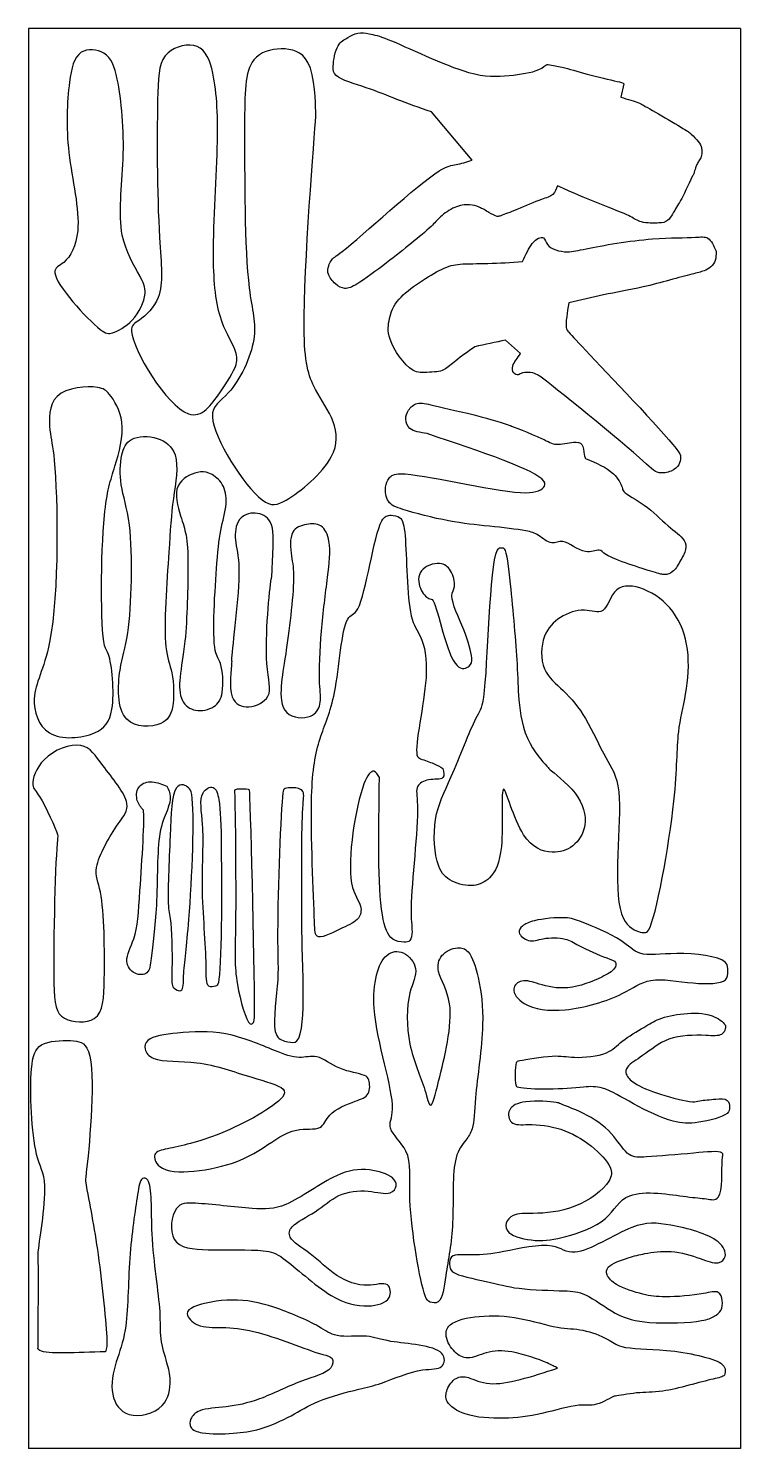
# Model space of a CAD drawing. Extents: x -17.3 to 0.6, y -30.7 to 4.8.
import ezdxf

# ---------------------------------------------------------------- set-up
doc = ezdxf.new("R2010")
doc.units = 0
doc.header["$MEASUREMENT"] = 0
doc.layers.add('VISIBLE', color=7, linetype='CONTINUOUS')

msp = doc.modelspace()

# ---------------------------------------------------------------- linework, layer by layer
at = {"layer": 'VISIBLE'}
for p, q in [((0.561, 4.83), (-17.284, 4.83)), ((-17.284, 4.83), (-17.284, -30.716)), ((0.561, 4.83), (0.561, -30.716)), ((-2.363, 3.441), (-2.444, 3.109)), ((-6.168, 1.535), (-7.184, 2.739)), ((-4.951, -3.309), (-5.326, -2.973)), ((0.561, -30.716), (-17.284, -30.716))]:
    msp.add_line(p, q, dxfattribs=at)
for points, knots in [([(-7.184, 2.739), (-7.48, 2.843), (-8.066, 3.048), (-8.76, 3.348), (-9.634, 3.587), (-9.663, 3.88), (-9.577, 4.438), (-9.287, 4.594), (-9.035, 4.748), (-8.712, 4.692), (-8.244, 4.587), (-6.241, 3.588), (-5.307, 3.634), (-4.507, 3.739), (-4.306, 3.93), (-4.266, 3.928), (-4.264, 3.927)], [0, 0, 0, 0, 0.093102, 0.180987, 0.268435, 0.316353, 0.386836, 0.4411, 0.492363, 0.543978, 0.611833, 0.755057, 0.853047, 0.937428, 0.984682, 1, 1, 1, 1]), ([(-14.684, -2.469), (-14.843, -2.64), (-15.186, -2.832), (-15.502, -2.795), (-16.925, -1.23), (-16.31, -1.062), (-15.871, -0.174), (-16.368, 1.725), (-16.303, 3.394), (-16.092, 4.358), (-15.279, 4.283), (-14.984, 3.507), (-14.824, 1.53), (-15.123, -0.301), (-14.496, -1.337), (-14.272, -1.796), (-14.506, -2.278), (-14.684, -2.469)], [0, 0, 0, 0, 0.051725, 0.090077, 0.180995, 0.220466, 0.283064, 0.377919, 0.467461, 0.527949, 0.578782, 0.636331, 0.731977, 0.825021, 0.895941, 0.941979, 1, 1, 1, 1]), ([(-12.082, -3.582), (-12.135, -3.776), (-12.476, -4.269), (-13.316, -5.495), (-14.977, -2.683), (-14.473, -2.497), (-13.847, -1.864), (-14.058, -0.382), (-14.072, 3.152), (-13.982, 4.284), (-12.937, 4.552), (-12.569, 3.617), (-12.504, 1.807), (-12.722, -0.956), (-12.525, -2.503), (-12.08, -3.183), (-12.045, -3.451), (-12.082, -3.582)], [0, 0, 0, 0, 0.054641, 0.113234, 0.208848, 0.244404, 0.296162, 0.370079, 0.485081, 0.546243, 0.598433, 0.651752, 0.734195, 0.836344, 0.911366, 0.963164, 1, 1, 1, 1]), ([(-10.827, -6.979), (-11.049, -7.109), (-11.5, -7.215), (-13.073, -4.772), (-12.17, -4.374), (-11.454, -2.866), (-11.878, -1.69), (-11.862, 2.317), (-11.87, 4.122), (-10.946, 4.392), (-10.093, 4.163), (-10.091, 2.709), (-10.067, 2.681), (-10.538, -2.885), (-10.205, -4.127), (-9.559, -4.994), (-9.506, -5.968), (-10.467, -6.769), (-10.827, -6.979)], [0, 0, 0, 0, 0.041277, 0.124286, 0.169863, 0.234565, 0.295246, 0.402772, 0.471545, 0.51722, 0.563514, 0.622713, 0.642516, 0.765339, 0.83193, 0.883237, 0.933187, 1, 1, 1, 1]), ([(-4.264, 3.927), (-4.139, 3.905), (-3.899, 3.864), (-3.298, 3.684), (-2.567, 3.509), (-2.383, 3.474), (-2.363, 3.441)], [0, 0, 0, 0, 0.221475, 0.518154, 0.843905, 1, 1, 1, 1]), ([(-2.444, 3.109), (-2.265, 3.054), (-2.02, 2.979), (-1.951, 2.953), (-1.853, 2.892), (-1.336, 2.601), (-0.799, 2.275), (-0.717, 2.227), (-0.528, 2.048), (-0.422, 1.883), (-0.408, 1.771), (-0.412, 1.615), (-0.486, 1.521), (-0.537, 1.427), (-0.574, 1.337), (-0.604, 1.205), (-0.643, 1.134), (-0.642, 1.139), (-0.642, 1.14)], [0, 0, 0, 0, 0.104685, 0.143594, 0.191191, 0.313577, 0.436666, 0.484785, 0.562336, 0.63158, 0.683231, 0.743098, 0.796427, 0.846514, 0.895075, 0.95514, 0.99374, 1, 1, 1, 1]), ([(-4.028, 0.893), (-4.058, 0.81), (-4.119, 0.635), (-4.451, 0.558), (-5.02, 0.302), (-5.439, 0.144), (-5.536, 0.108), (-5.755, 0.229), (-5.985, 0.364), (-6.234, 0.436), (-6.619, 0.382), (-6.973, 0.115), (-7.19, -0.139), (-7.705, -0.57), (-8.289, -1.026), (-9.024, -1.573), (-9.345, -1.718), (-9.603, -1.586), (-9.791, -1.328), (-9.78, -1.165), (-9.703, -0.938), (-9.39, -0.797), (-7.027, 1.399), (-6.597, 1.395), (-6.309, 1.489), (-6.168, 1.535)], [0, 0, 0, 0, 0.033141, 0.070391, 0.124796, 0.168694, 0.188588, 0.220571, 0.25575, 0.289129, 0.330054, 0.373698, 0.412407, 0.465835, 0.525556, 0.58929, 0.626844, 0.660869, 0.697628, 0.724161, 0.753349, 0.793659, 0.912198, 0.957098, 1, 1, 1, 1]), ([(-0.642, 1.14), (-0.757, 0.894), (-0.934, 0.517), (-1.044, 0.372), (-1.242, -0.023), (-1.482, -0.042), (-1.941, -0.054), (-2.207, 0.142), (-2.654, 0.309), (-3.608, 0.695), (-3.908, 0.836), (-4.028, 0.893)], [0, 0, 0, 0, 0.138388, 0.21244, 0.317005, 0.397056, 0.507447, 0.600709, 0.716664, 0.886597, 1, 1, 1, 1]), ([(-4.906, -1.004), (-4.822, -0.833), (-4.686, -0.553), (-4.517, -0.417), (-4.351, -0.379), (-4.3, -0.613), (-4.07, -0.726), (-3.745, -0.788), (-3.276, -0.665), (-1.66, -0.388), (-0.62, -0.42), (-0.227, -0.356), (-0.114, -0.614), (-0.055, -0.749)], [0, 0, 0, 0, 0.099329, 0.162434, 0.210975, 0.271934, 0.340735, 0.417335, 0.512706, 0.692232, 0.836431, 0.913941, 1, 1, 1, 1]), ([(-6.097, -3.137), (-6.266, -3.256), (-6.567, -3.468), (-6.852, -3.724), (-7.054, -3.77), (-7.314, -3.775), (-7.71, -3.82), (-8.319, -2.955), (-8.249, -2.423), (-8.078, -1.884), (-6.931, -1.156), (-6.488, -1.052), (-5.747, -1.065), (-5.196, -1.025), (-4.906, -1.004)], [0, 0, 0, 0, 0.086223, 0.153858, 0.203019, 0.258761, 0.325421, 0.435106, 0.515379, 0.597676, 0.725096, 0.802433, 0.895845, 1, 1, 1, 1]), ([(-0.055, -0.749), (-0.054, -0.829), (-0.052, -0.982), (-0.179, -1.147), (-0.367, -1.255), (-0.692, -1.32), (-1.913, -1.674), (-2.857, -1.824), (-3.454, -1.968), (-3.742, -2.038)], [0, 0, 0, 0, 0.095669, 0.183879, 0.272509, 0.385854, 0.609699, 0.811661, 1, 1, 1, 1]), ([(-3.742, -2.038), (-3.784, -2.285), (-3.846, -2.651), (-3.723, -2.803), (-3.225, -3.339), (-0.948, -5.715), (-0.94, -5.908), (-0.967, -6.112), (-1.171, -6.272), (-1.558, -6.335), (-1.863, -5.948), (-4.444, -3.878), (-4.5, -3.855)], [0, 0, 0, 0, 0.0939532, 0.1386583, 0.2443395, 0.460466, 0.5093738, 0.5588674, 0.6185675, 0.6844451, 0.7793846, 0.9946362, 0.9946362, 0.9946362, 0.9946362]), ([(-4.5, -3.855), (-4.542, -3.832), (-4.639, -3.779), (-4.91, -3.771), (-5.003, -3.86), (-5.151, -3.805), (-5.184, -3.594), (-5.025, -3.417), (-4.951, -3.309)], [0, 0, 0, 0, 0.152227, 0.345273, 0.476079, 0.609401, 0.768279, 1, 1, 1, 1]), ([(-15.256, -4.325), (-15.136, -4.471), (-14.796, -5.038), (-15.138, -6.229), (-15.467, -7.189), (-15.482, -10.692), (-15.224, -10.767), (-15.067, -12.299), (-15.534, -12.896), (-16.91, -13.034), (-17.301, -11.805), (-16.487, -10.664), (-16.563, -5.933), (-16.763, -5.324), (-16.794, -4.18), (-15.516, -4.096), (-15.336, -4.228), (-15.256, -4.325)], [0, 0, 0, 0, 0.054095, 0.119492, 0.189021, 0.300511, 0.331413, 0.403927, 0.456885, 0.522671, 0.582486, 0.657404, 0.789336, 0.843479, 0.900941, 0.964, 1, 1, 1, 1]), ([(-7.295, -5.313), (-7.465, -5.286), (-7.758, -5.24), (-7.855, -4.95), (-7.779, -4.713), (-7.541, -4.498), (-7.087, -4.632), (-6.053, -4.834), (-5.194, -5.109), (-5.208, -5.117), (-4.348, -5.437), (-4.099, -5.628), (-3.638, -5.508), (-3.376, -5.535), (-3.371, -5.838), (-3.338, -5.909), (-3.325, -5.938)], [0, 0, 0, 0, 0.080621, 0.140504, 0.199066, 0.261329, 0.338685, 0.471209, 0.576826, 0.579333, 0.688816, 0.764882, 0.843642, 0.899298, 0.960213, 1, 1, 1, 1]), ([(-3.325, -5.938), (-3.061, -6.047), (-2.61, -6.235), (-2.396, -6.645), (-2.398, -6.789), (-1.782, -7.096), (-1.298, -7.613), (-0.823, -7.947), (-0.792, -8.218), (-0.955, -8.514), (-1.126, -8.793), (-1.349, -8.863), (-1.62, -8.774), (-2.834, -8.407), (-2.96, -8.168), (-3.352, -8.382), (-3.884, -7.901), (-4.172, -8.132), (-4.509, -7.825), (-4.826, -7.729), (-5.787, -7.623), (-6.719, -7.531), (-7.876, -7.236), (-8.308, -7.063), (-8.361, -6.651), (-8.253, -6.402), (-7.939, -6.179), (-4.979, -6.936), (-4.372, -6.719), (-4.254, -6.329), (-5.929, -5.769), (-7.295, -5.313)], [0, 0, 0, 0, 0.041209, 0.070473, 0.086227, 0.122618, 0.16371, 0.197715, 0.219786, 0.246574, 0.272932, 0.293074, 0.318661, 0.370427, 0.391918, 0.418991, 0.455581, 0.479889, 0.50841, 0.535467, 0.579812, 0.626779, 0.677061, 0.707015, 0.734668, 0.757416, 0.783101, 0.863833, 0.899173, 0.91777, 1, 1, 1, 1]), ([(-14.94, -5.844), (-14.989, -6.064), (-14.999, -6.665), (-14.643, -7.56), (-14.713, -10.378), (-15.027, -11.107), (-15.091, -12.686), (-13.894, -12.665), (-13.611, -12.189), (-13.655, -11.24), (-13.941, -10.678), (-13.754, -8.203), (-13.69, -7.028), (-13.455, -5.811), (-14.016, -5.363), (-14.759, -5.372), (-14.902, -5.673), (-14.94, -5.844)], [0, 0, 0, 0, 0.057621, 0.125443, 0.234897, 0.299995, 0.374405, 0.436055, 0.483025, 0.545162, 0.5997, 0.702444, 0.779974, 0.84959, 0.901525, 0.955136, 1, 1, 1, 1]), ([(-12.764, -6.299), (-12.658, -6.342), (-12.407, -6.519), (-12.275, -6.999), (-12.475, -7.7), (-12.565, -8.486), (-12.711, -10.79), (-12.432, -11.015), (-12.372, -11.811), (-12.588, -12.187), (-13.111, -12.301), (-13.504, -12.019), (-13.504, -11.351), (-13.318, -10.516), (-13.272, -8.614), (-13.306, -7.861), (-13.471, -7.39), (-13.709, -6.553), (-13.051, -6.245), (-12.854, -6.262), (-12.764, -6.299)], [0, 0, 0, 0, 0.042071, 0.088269, 0.143304, 0.208086, 0.30789, 0.347942, 0.405254, 0.448516, 0.494717, 0.537914, 0.589586, 0.654161, 0.747472, 0.805731, 0.853452, 0.912148, 0.963877, 1, 1, 1, 1]), ([(-11.6, -7.301), (-11.449, -7.311), (-11.11, -7.485), (-11.164, -8.251), (-11.177, -8.888), (-11.214, -8.946), (-11.432, -11.129), (-11.108, -11.896), (-11.765, -12.238), (-12.323, -11.997), (-12.172, -11.015), (-12.221, -10.96), (-11.897, -8.609), (-12.137, -8.049), (-12.074, -7.407), (-11.749, -7.292), (-11.6, -7.301)], [0, 0, 0, 0, 0.057788, 0.134602, 0.202007, 0.227689, 0.355096, 0.434884, 0.499692, 0.560694, 0.641729, 0.672916, 0.803757, 0.879361, 0.942708, 1, 1, 1, 1]), ([(-8.489, -13.918), (-8.53, -13.854), (-8.633, -13.669), (-9.014, -14.12), (-9.394, -16.607), (-8.907, -17.086), (-8.979, -17.498), (-9.396, -17.662), (-10.109, -18.045), (-10.11, -17.399), (-10.27, -14.327), (-10.032, -12.945), (-9.525, -11.913), (-9.424, -9.812), (-8.885, -9.88), (-8.576, -7.382), (-8.28, -7.361), (-8.198, -7.354)], [0, 0, 0, 0, 0.031919, 0.076695, 0.188122, 0.243714, 0.2824, 0.330502, 0.386936, 0.431187, 0.555956, 0.640973, 0.718565, 0.814676, 0.85702, 0.963436, 1, 1, 1, 1]), ([(-8.198, -7.354), (-8.123, -7.366), (-7.923, -7.378), (-7.802, -7.9), (-7.806, -9.927), (-7.411, -10.378), (-7.192, -11.37), (-7.669, -13.362), (-7.497, -13.436), (-7.462, -13.452)], [0, 0, 0, 0, 0.077125, 0.189842, 0.422053, 0.546052, 0.713183, 0.94128, 1, 1, 1, 1]), ([(-10.314, -7.586), (-10.183, -7.563), (-9.912, -7.561), (-9.684, -8.04), (-9.792, -8.951), (-9.957, -10.226), (-10.018, -11.528), (-9.927, -12.076), (-10.164, -12.471), (-10.963, -12.409), (-10.965, -11.561), (-10.831, -10.871), (-10.583, -8.92), (-10.694, -8.433), (-10.764, -7.72), (-10.452, -7.611), (-10.314, -7.586)], [0, 0, 0, 0, 0.050393, 0.105892, 0.185701, 0.283807, 0.379911, 0.44092, 0.492375, 0.557812, 0.626749, 0.702801, 0.818549, 0.882087, 0.946983, 1, 1, 1, 1]), ([(-5.38, -14.213), (-5.316, -14.204), (-4.987, -15.562), (-4.188, -15.86), (-3.602, -15.689), (-3.24, -15.098), (-3.465, -14.293), (-4.226, -13.72), (-4.258, -13.673), (-4.852, -13.057), (-5.02, -11.946), (-5.021, -11.078), (-5.194, -9.197), (-5.31, -8.175), (-5.424, -8.17), (-5.731, -8.14), (-5.771, -12.102), (-6.075, -12.341), (-6.691, -13.98), (-7.173, -14.869), (-7.098, -16.164), (-6.706, -16.546), (-6.118, -16.679), (-5.663, -16.443), (-5.33, -15.773), (-5.448, -14.223), (-5.38, -14.213)], [0, 0, 0, 0, 0.051135, 0.093188, 0.1268, 0.162397, 0.204166, 0.246862, 0.258607, 0.298346, 0.347086, 0.390651, 0.455495, 0.499058, 0.510513, 0.527245, 0.615291, 0.649986, 0.707557, 0.756546, 0.806165, 0.838714, 0.872763, 0.903072, 0.94512, 1, 1, 1, 1]), ([(-6.98, -8.565), (-6.856, -8.576), (-6.674, -8.71), (-6.561, -9.154), (-6.763, -9.38), (-6.349, -10.226), (-6.145, -10.906), (-6.2, -11.155), (-6.732, -11.336), (-7.064, -9.396), (-7.261, -9.474), (-7.515, -9.19), (-7.537, -8.682), (-7.132, -8.552), (-6.98, -8.565)], [0, 0, 0, 0, 0.070347, 0.148648, 0.209947, 0.326807, 0.432356, 0.488326, 0.556564, 0.718612, 0.761318, 0.83215, 0.913638, 1, 1, 1, 1]), ([(-2.894, -9.74), (-2.76, -9.652), (-2.638, -9.056), (-1.808, -9.148), (-1.058, -9.721), (-0.69, -10.71), (-0.788, -11.84), (-1.059, -12.854), (-0.994, -14.342), (-1.621, -17.77), (-1.843, -17.808), (-2.031, -17.784), (-2.753, -17.396), (-2.287, -14.171), (-2.827, -13.488), (-3.284, -12.413), (-3.851, -11.736), (-4.463, -11.273), (-4.439, -10.337), (-3.983, -9.882), (-3.375, -9.651), (-3.008, -9.815), (-2.894, -9.74)], [0, 0, 0, 0, 0.041558, 0.084707, 0.135381, 0.188511, 0.244131, 0.295852, 0.365234, 0.460818, 0.479052, 0.500033, 0.541234, 0.633307, 0.683774, 0.739005, 0.788891, 0.833516, 0.881198, 0.922654, 0.964292, 1, 1, 1, 1]), ([(-15.966, -13.118), (-15.733, -13.164), (-15.447, -13.621), (-14.632, -14.578), (-15.053, -15.06), (-15.727, -16.205), (-15.383, -16.77), (-15.366, -18.919), (-15.417, -20.101), (-16.566, -20.034), (-16.701, -19.137), (-16.588, -15.435), (-16.518, -15.388), (-16.976, -14.337), (-17.255, -14.145), (-16.983, -13.359), (-16.235, -13.066), (-15.966, -13.118)], [0, 0, 0, 0, 0.059329, 0.132115, 0.18332, 0.259019, 0.313637, 0.414782, 0.484184, 0.543466, 0.609215, 0.73945, 0.764198, 0.834567, 0.874575, 0.931678, 1, 1, 1, 1]), ([(-7.462, -13.452), (-7.346, -13.49), (-7.13, -13.561), (-6.972, -13.65), (-6.898, -13.691)], [0, 0, 0, 0, 0.537137, 1, 1, 1, 1]), ([(-6.898, -13.691), (-6.875, -13.785), (-6.824, -13.997), (-7.273, -13.933), (-7.614, -14.134), (-7.45, -14.642), (-7.763, -17.176), (-7.653, -17.722), (-7.693, -18.03), (-7.886, -18.044), (-8.231, -18.006), (-8.544, -17.224), (-8.508, -15.277), (-8.489, -13.918)], [0, 0, 0, 0, 0.054856, 0.123196, 0.187288, 0.265856, 0.447855, 0.536369, 0.590569, 0.635792, 0.69675, 0.789037, 1, 1, 1, 1]), ([(-13.811, -14.136), (-13.774, -14.22), (-13.694, -14.401), (-13.812, -14.785), (-14.076, -15.34), (-14.027, -17.116), (-14.211, -18.371), (-14.242, -18.855), (-14.65, -18.876), (-14.915, -18.496), (-14.554, -17.896), (-14.502, -16.881), (-14.35, -14.746), (-14.417, -14.717), (-14.425, -14.714)], [0, 0, 0, 0, 0.054408, 0.116794, 0.196904, 0.336244, 0.456068, 0.51988, 0.576713, 0.639659, 0.718984, 0.833904, 0.980949, 1, 1, 1, 1]), ([(-14.425, -14.714), (-14.484, -14.636), (-14.605, -14.476), (-14.547, -14.084), (-14.167, -13.99), (-13.933, -14.086), (-13.811, -14.136)], [0, 0, 0, 0, 0.233544, 0.482155, 0.731139, 1, 1, 1, 1]), ([(-13.276, -14.174), (-13.237, -14.208), (-13.098, -14.368), (-13.225, -17.582), (-13.41, -18.748), (-13.393, -19.329), (-13.708, -19.182), (-13.678, -18.84), (-13.684, -17.514), (-13.822, -17.161), (-13.721, -15.414), (-13.696, -14.155), (-13.4, -14.079), (-13.31, -14.145), (-13.276, -14.174)], [0, 0, 0, 0, 0.043869, 0.219727, 0.338112, 0.398661, 0.442047, 0.499746, 0.612253, 0.677959, 0.809929, 0.919287, 0.962402, 1, 1, 1, 1]), ([(-12.524, -19.053), (-12.439, -18.697), (-12.442, -15.595), (-12.473, -14.582), (-12.606, -14.076), (-13.044, -14.3), (-12.853, -15.184), (-12.984, -16.632), (-12.796, -18.504), (-12.847, -19.201), (-12.581, -19.145), (-12.54, -19.12), (-12.524, -19.053)], [0, 0, 0, 0, 0.201515, 0.324434, 0.388389, 0.447411, 0.545345, 0.683146, 0.837873, 0.917872, 0.962348, 1, 1, 1, 1]), ([(-11.726, -20.084), (-11.83, -20.027), (-12.153, -18.859), (-12.063, -17.894), (-12.106, -14.26), (-12.125, -14.235), (-12.048, -14.2), (-11.745, -14.215), (-11.728, -14.278), (-11.576, -19.955), (-11.638, -20.057), (-11.698, -20.099), (-11.726, -20.084)], [0, 0, 0, 0, 0.122831, 0.271752, 0.492272, 0.504658, 0.536923, 0.601222, 0.63436, 0.921002, 0.968044, 1, 1, 1, 1]), ([(-10.652, -14.175), (-10.562, -14.181), (-10.351, -14.221), (-10.44, -14.671), (-10.437, -16.919), (-10.429, -18.216), (-10.378, -19.217), (-10.427, -20.63), (-10.791, -20.525), (-11.228, -20.455), (-10.984, -18.951), (-11.086, -18.009), (-10.946, -14.342), (-10.874, -14.182), (-10.735, -14.171), (-10.652, -14.175)], [0, 0, 0, 0, 0.041305, 0.091147, 0.21766, 0.31607, 0.403906, 0.496101, 0.536514, 0.583929, 0.67738, 0.775442, 0.932235, 0.962177, 1, 1, 1, 1]), ([(-4.987, -17.8), (-5, -17.739), (-4.902, -17.61), (-4.61, -17.474), (-3.8, -17.395), (-3.427, -17.527), (-2.395, -17.95), (-1.994, -18.43), (-1.082, -18.265), (0.266, -18.418), (0.233, -18.765), (0.253, -19.079), (-0.685, -19.102), (-1.724, -18.872), (-2.382, -19.395), (-3.812, -19.826), (-4.85, -19.698), (-5.229, -19.211), (-4.91, -18.942), (-4.47, -19.109), (-3.762, -19.268), (-2.938, -18.94), (-2.585, -18.735), (-2.535, -18.512), (-2.82, -18.442), (-3.511, -18.127), (-3.807, -17.93), (-4.395, -17.92), (-4.738, -18.072), (-4.97, -17.88), (-4.987, -17.8)], [0, 0, 0, 0, 0.020184, 0.047538, 0.08943, 0.121099, 0.170377, 0.206479, 0.252377, 0.305246, 0.32854, 0.350824, 0.393775, 0.443009, 0.485338, 0.543479, 0.591878, 0.624006, 0.649199, 0.680735, 0.721491, 0.766344, 0.796099, 0.814541, 0.838207, 0.879892, 0.909334, 0.944626, 0.973641, 1, 1, 1, 1]), ([(-7.217, -27.048), (-7.16, -27.071), (-6.921, -27.116), (-6.822, -26.276), (-6.588, -25.116), (-6.696, -23.44), (-6.327, -23.011), (-6.114, -22.698), (-6.11, -21.89), (-5.829, -20.103), (-5.976, -18.993), (-6.204, -18.247), (-6.536, -18.134), (-6.986, -18.338), (-7.076, -18.832), (-6.52, -19.586), (-6.974, -21.39), (-7.204, -22.337), (-7.354, -21.629), (-7.818, -20.623), (-7.813, -19.322), (-7.459, -18.718), (-7.866, -18.234), (-8.452, -18.29), (-8.855, -19.744), (-7.966, -22.182), (-8.357, -22.701), (-7.629, -23.3), (-7.844, -24.42), (-7.412, -26.89), (-7.274, -27.025), (-7.217, -27.048)], [0, 0, 0, 0, 0.016978, 0.048161, 0.091754, 0.139846, 0.166637, 0.188231, 0.221426, 0.272602, 0.313701, 0.345069, 0.365265, 0.390121, 0.41422, 0.449011, 0.5018, 0.531742, 0.555669, 0.597181, 0.639908, 0.669722, 0.696303, 0.72061, 0.764627, 0.825052, 0.851196, 0.882568, 0.924363, 0.983157, 1, 1, 1, 1]), ([(0.177, -20.208), (0.188, -20.172), (0.196, -20.088), (-0.174, -19.808), (-0.863, -19.811), (-1.491, -19.935), (-1.852, -20.174), (-2.438, -20.505), (-2.753, -20.878), (-3.643, -20.956), (-4.099, -20.839), (-4.964, -21.01), (-5.087, -21.02), (-5.091, -21.639), (-4.999, -21.7), (-4.209, -21.748), (-3.389, -21.662), (-2.873, -21.638), (-2.128, -22.108), (-1.138, -22.573), (-0.538, -22.591), (0.262, -22.383), (0.294, -22.178), (0.257, -21.947), (-0.072, -21.969), (-0.471, -22.003), (-0.649, -22.069), (-1.478, -21.856), (-2.09, -21.608), (-2.333, -21.364), (-2.306, -21.125), (-1.849, -20.882), (-1.284, -20.372), (-0.348, -20.36), (0.093, -20.408), (0.163, -20.255), (0.177, -20.208)], [0, 0, 0, 0, 0.013435, 0.040193, 0.076028, 0.109666, 0.13778, 0.17194, 0.201725, 0.239904, 0.271635, 0.310097, 0.323586, 0.355282, 0.368208, 0.404879, 0.444792, 0.474232, 0.513758, 0.557998, 0.592152, 0.628839, 0.646188, 0.664215, 0.687156, 0.714038, 0.732409, 0.771026, 0.806876, 0.829983, 0.848017, 0.877387, 0.914777, 0.955721, 0.982559, 1, 1, 1, 1]), ([(-14.361, -20.721), (-14.379, -20.643), (-14.324, -20.414), (-13.484, -20.294), (-12.341, -20.233), (-11.15, -20.746), (-10.517, -20.985), (-10.03, -20.821), (-9.524, -21.257), (-8.86, -21.342), (-8.73, -21.478), (-8.714, -21.896), (-9.103, -22.016), (-9.79, -22.296), (-9.918, -22.788), (-10.63, -22.633), (-11.386, -23.199), (-12.06, -23.574), (-13.098, -23.817), (-14.025, -23.786), (-14.194, -23.297), (-13.712, -23.193), (-12.493, -22.943), (-10.87, -22.024), (-10.843, -21.649), (-11.787, -21.42), (-12.981, -20.966), (-14.14, -21.062), (-14.341, -20.813), (-14.361, -20.721)], [0, 0, 0, 0, 0.021776, 0.06106, 0.110768, 0.162042, 0.1984, 0.228242, 0.264496, 0.300585, 0.318896, 0.345009, 0.372611, 0.411045, 0.439538, 0.474305, 0.517521, 0.557539, 0.604716, 0.64658, 0.67217, 0.698742, 0.751692, 0.81229, 0.832362, 0.873761, 0.927508, 0.974622, 1, 1, 1, 1]), ([(-17.04, -28.201), (-17.034, -27.129), (-17.028, -25.859), (-17.056, -25.815), (-16.732, -23.958), (-17.177, -23.478), (-17.282, -21.213), (-17.059, -20.523), (-16.207, -20.482), (-15.502, -20.6), (-15.817, -23.667), (-15.848, -23.945), (-15.856, -24.017)], [0, 0, 0, 0, 0.150478, 0.178167, 0.305373, 0.394104, 0.538643, 0.617797, 0.702325, 0.773429, 0.940856, 1, 1, 1, 1]), ([(0.1, -23.498), (0.079, -23.738), (0.14, -24.562), (-0.335, -24.45), (-0.79, -24.429), (-2.357, -24.154), (-2.728, -25.06), (-3.831, -25.436), (-4.535, -25.559), (-5.292, -25.379), (-5.352, -25.062), (-5.135, -24.821), (-4.593, -24.843), (-3.577, -24.773), (-2.671, -24.084), (-2.653, -23.643), (-3.177, -23.097), (-3.915, -22.672), (-4.715, -22.582), (-5.227, -22.641), (-5.302, -22.182), (-4.833, -21.979), (-4.052, -22.039), (-3.953, -22.09), (-3.212, -22.36), (-2.601, -22.845), (-2.27, -23.436), (-1.762, -23.42), (-0.681, -23.33), (0.173, -23.243), (0.11, -23.391), (0.1, -23.498)], [0, 0, 0, 0, 0.042341, 0.066167, 0.097609, 0.149749, 0.189899, 0.235674, 0.274293, 0.310682, 0.332137, 0.354584, 0.385774, 0.430888, 0.476007, 0.501941, 0.538723, 0.579822, 0.619468, 0.648271, 0.672336, 0.702295, 0.740398, 0.755847, 0.79322, 0.833634, 0.867435, 0.896546, 0.944341, 0.981111, 1, 1, 1, 1]), ([(-8.07, -24.136), (-8.079, -24.207), (-8.215, -24.397), (-8.789, -24.222), (-9.546, -24.315), (-10.05, -24.812), (-10.718, -25.101), (-10.798, -25.478), (-10.166, -25.832), (-9.608, -26.426), (-8.828, -26.719), (-8.235, -26.489), (-8.16, -27.031), (-8.831, -27.214), (-9.74, -26.991), (-10.882, -25.9), (-11.382, -25.716), (-12.753, -25.764), (-13.807, -25.674), (-13.659, -24.574), (-13.066, -24.553), (-11.639, -24.732), (-10.828, -24.725), (-9.599, -23.793), (-8.786, -23.677), (-8.143, -23.889), (-8.06, -24.067), (-8.07, -24.136)], [0, 0, 0, 0, 0.022691, 0.057983, 0.098914, 0.139239, 0.1787, 0.202994, 0.241173, 0.285291, 0.328049, 0.361495, 0.388274, 0.42383, 0.470612, 0.529009, 0.563938, 0.619677, 0.664466, 0.706107, 0.739629, 0.796225, 0.840031, 0.897334, 0.940844, 0.97803, 1, 1, 1, 1]), ([(-15.856, -24.017), (-15.748, -24.604), (-15.519, -25.726), (-15.295, -27.975), (-15.321, -28.2), (-15.352, -28.292)], [0, 0, 0, 0, 0.405551, 0.838036, 1, 1, 1, 1]), ([(-14.294, -23.996), (-14.174, -24.163), (-14.257, -25.441), (-13.937, -27.251), (-14.006, -27.937), (-13.803, -28.575), (-13.699, -29.001), (-13.801, -29.752), (-14.827, -30.026), (-15.281, -29.361), (-15.092, -28.508), (-14.778, -27.736), (-14.795, -25.956), (-14.562, -24.454), (-14.48, -23.913), (-14.332, -23.943), (-14.294, -23.996)], [0, 0, 0, 0, 0.090587, 0.199631, 0.263909, 0.325252, 0.377614, 0.440869, 0.513038, 0.57587, 0.64625, 0.717412, 0.822005, 0.920787, 0.971119, 1, 1, 1, 1]), ([(0.174, -25.905), (0.154, -25.985), (-0.009, -26.132), (-0.473, -25.945), (-1.164, -25.728), (-1.844, -25.83), (-2.229, -25.925), (-2.805, -26.125), (-2.813, -26.388), (-2.552, -26.656), (-1.869, -26.875), (-1.348, -26.943), (-0.4, -26.868), (0.02, -26.734), (0.124, -27.013), (0.094, -27.276), (-0.112, -27.421), (-0.426, -27.558), (-1.771, -27.607), (-2.565, -27.403), (-3.318, -26.802), (-3.854, -26.76), (-5.041, -26.745), (-5.732, -26.528), (-6.703, -26.366), (-6.737, -26.121), (-6.732, -25.831), (-6.095, -25.892), (-5.403, -25.814), (-4.121, -25.501), (-3.602, -26.032), (-2.133, -25.021), (-1.245, -25.079), (0.043, -25.415), (0.199, -25.8), (0.174, -25.905)], [0, 0, 0, 0, 0.019006, 0.045621, 0.079578, 0.111401, 0.137253, 0.166359, 0.183427, 0.206384, 0.239068, 0.26866, 0.307022, 0.330989, 0.349633, 0.36934, 0.387623, 0.410317, 0.455098, 0.492058, 0.528761, 0.557741, 0.599387, 0.635275, 0.672, 0.689252, 0.706953, 0.735092, 0.770052, 0.813419, 0.843605, 0.892448, 0.931277, 0.9752, 1, 1, 1, 1]), ([(-6.928, -28.332), (-6.829, -28.435), (-6.876, -28.767), (-7.446, -28.675), (-8.46, -29.108), (-8.984, -29.22), (-10.066, -29.498), (-10.671, -29.903), (-11.475, -30.257), (-12.128, -30.345), (-12.902, -30.362), (-13.253, -30.222), (-13.237, -29.951), (-12.994, -29.708), (-12.292, -29.691), (-11.474, -29.513), (-10.503, -29.005), (-9.651, -28.797), (-9.634, -28.415), (-9.947, -28.366), (-10.745, -28.064), (-11.62, -27.758), (-12.412, -27.659), (-13.038, -27.711), (-13.387, -27.337), (-13.115, -27.11), (-12.116, -26.929), (-11.162, -27.126), (-10, -27.628), (-9.597, -27.961), (-8.754, -27.852), (-8.276, -28.079), (-7.126, -28.124), (-6.928, -28.332)], [0, 0, 0, 0, 0.022588, 0.050375, 0.091674, 0.12215, 0.162974, 0.197776, 0.234081, 0.267, 0.301917, 0.324265, 0.342399, 0.364111, 0.39656, 0.433284, 0.475842, 0.511442, 0.530661, 0.55064, 0.587382, 0.626433, 0.661893, 0.693061, 0.717378, 0.736826, 0.775991, 0.816798, 0.860624, 0.889158, 0.923262, 0.954662, 1, 1, 1, 1]), ([(-4.026, -28.704), (-4.097, -28.664), (-4.294, -28.554), (-5.178, -28.239), (-5.795, -28.277), (-6.273, -28.513), (-6.624, -28.325), (-6.863, -27.925), (-6.766, -27.54), (-5.943, -27.362), (-4.989, -27.407), (-4.037, -27.719), (-3.406, -27.71), (-2.762, -27.956), (-2.418, -28.241), (-1.321, -28.188), (0.087, -28.496), (0.157, -28.676), (0.176, -28.724)], [0, 0, 0, 0, 0.043007, 0.119331, 0.183052, 0.23814, 0.28544, 0.338014, 0.382056, 0.451185, 0.53115, 0.609724, 0.673349, 0.737213, 0.787936, 0.872357, 0.966197, 1, 1, 1, 1]), ([(-15.352, -28.292), (-16.065, -28.314), (-16.98, -28.373), (-17.051, -28.207), (-17.042, -28.202), (-17.04, -28.201)], [0, 0, 0, 0, 0.781112, 0.947536, 1, 1, 1, 1]), ([(0.176, -28.724), (0.178, -28.781), (0.183, -28.917), (-0.169, -28.966), (-1.421, -29.343), (-1.97, -29.286), (-2.574, -29.412), (-2.606, -29.393), (-3.088, -29.686), (-3.493, -29.574), (-4.448, -29.877), (-5.353, -29.985), (-6.319, -29.926), (-6.851, -29.582), (-6.818, -29.231), (-6.593, -28.906), (-6.227, -28.913), (-5.678, -29.237), (-4.67, -28.912), (-4.026, -28.704)], [0, 0, 0, 0, 0.030919, 0.074169, 0.164371, 0.229012, 0.286522, 0.30195, 0.357093, 0.409826, 0.487035, 0.564977, 0.64283, 0.701553, 0.744845, 0.792169, 0.836309, 0.895432, 1, 1, 1, 1])]:
    msp.add_open_spline(points, degree=3, knots=knots, dxfattribs=at)
msp.add_open_spline([(-5.326, -2.973), (-5.574, -3.028), (-5.849, -3.082), (-6.097, -3.137)], degree=3, dxfattribs=at)

doc.saveas('drawing.dxf')
